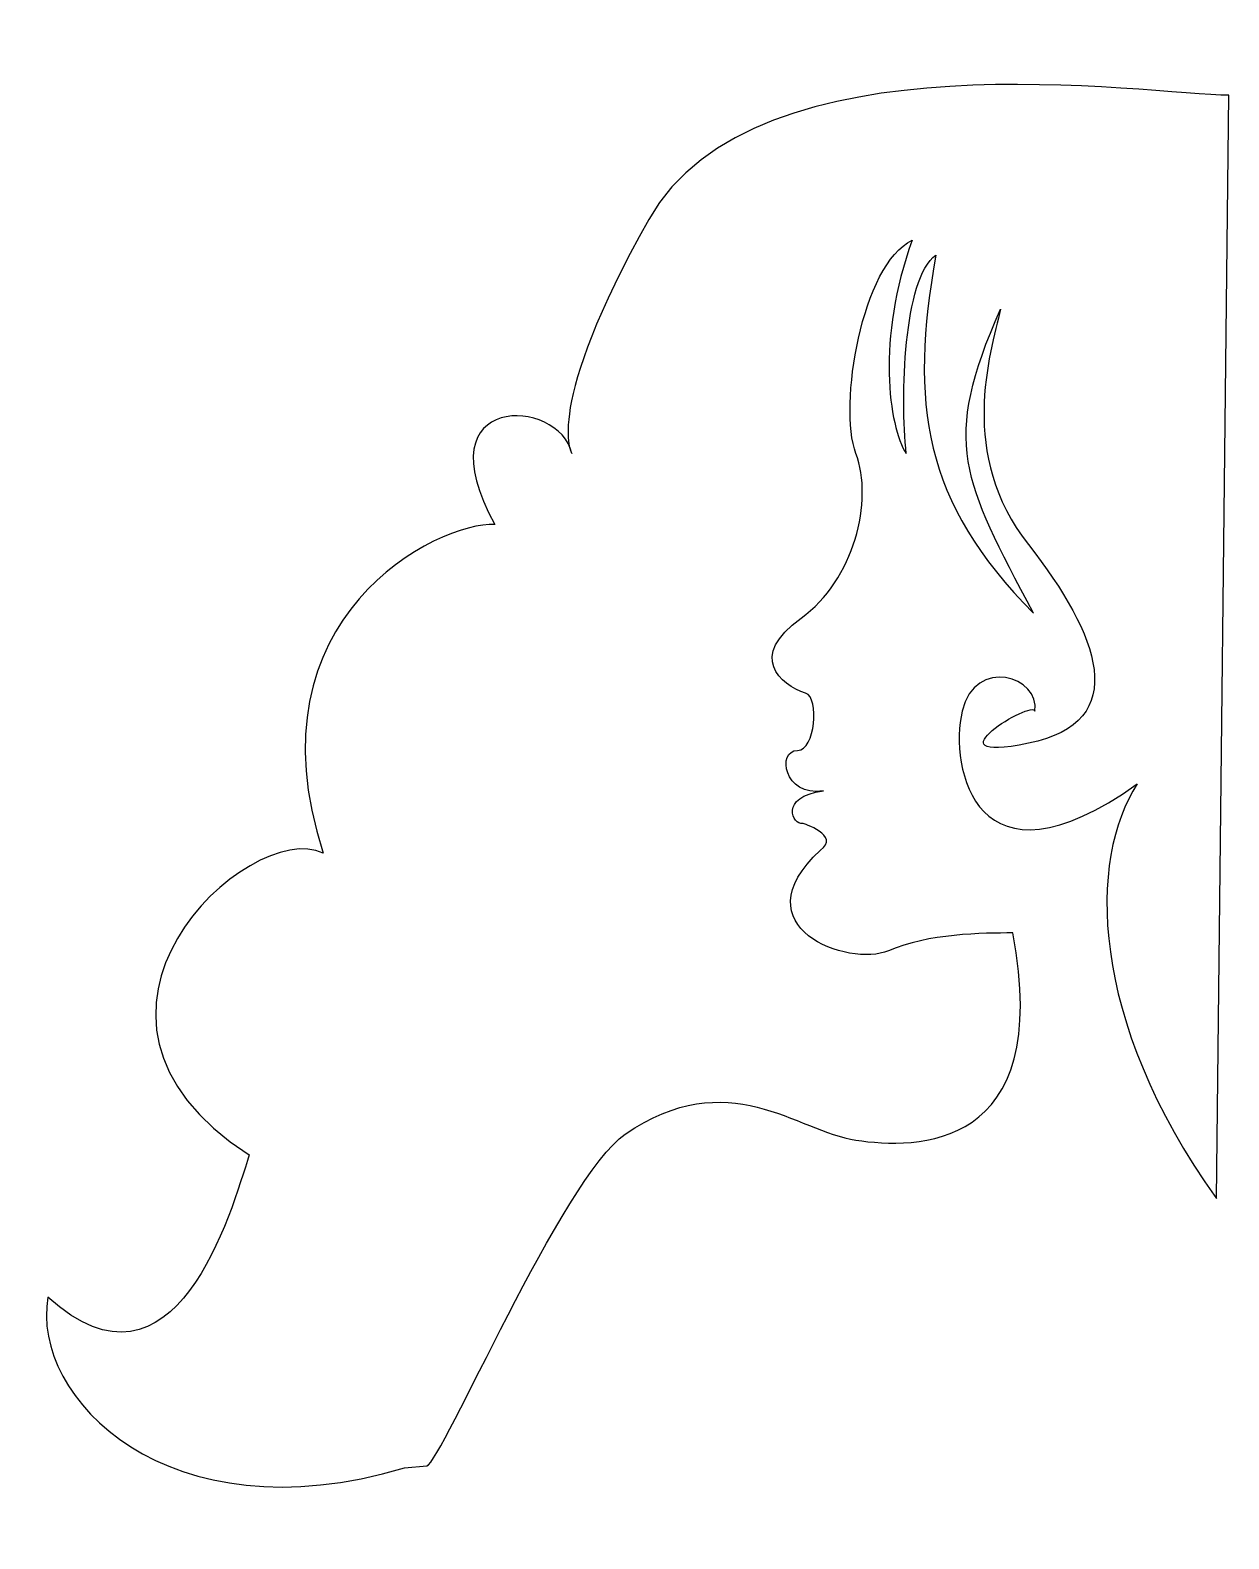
# Model space of a CAD drawing. Header units: centimetres. Extents: x -4.7 to 4.6, y -5.8 to 5.8.
import ezdxf

# ---------------------------------------------------------------- set-up
doc = ezdxf.new("R2010")
doc.units = ezdxf.units.CM
doc.header["$MEASUREMENT"] = 0
doc.layers.add('Camada 1', color=7, linetype='Continuous')

msp = doc.modelspace()

# ---------------------------------------------------------------- linework, layer by layer
at = {"layer": 'Camada 1'}
msp.add_open_spline([(4.46017, -3.18058), (3.47214, -1.79734), (3.47214, -0.56229), (3.85094, 0.01403), (3.85094, 0.01403), (2.59951, -0.87521), (2.40179, 0.14577), (2.50061, 0.57394), (2.50061, 0.57394), (2.59943, 1.00211), (3.10992, 0.83741), (3.06052, 0.57394), (3.06052, 0.57394), (3.06052, 0.67274), (2.2042, 0.16222), (3.01112, 0.32692), (3.01112, 0.32692), (3.81805, 0.49162), (3.55455, 1.16676), (3.01112, 1.85838), (3.01112, 1.85838), (2.46769, 2.55), (2.71471, 3.32393), (2.7975, 3.67326), (2.7975, 3.67326), (2.33871, 2.64099), (2.50736, 2.35759), (3.05079, 1.329), (3.05079, 1.329), (2.19706, 2.18892), (2.09586, 2.9446), (2.29818, 4.08879), (2.29818, 4.08879), (2.0473, 3.90633), (2.02444, 2.994), (2.07008, 2.56061), (2.07008, 2.56061), (1.93326, 2.7659), (1.84198, 3.45014), (2.11572, 4.20283), (2.11572, 4.20283), (1.72803, 4.02037), (1.54546, 2.92558), (1.68231, 2.56061), (1.68231, 2.56061), (1.81913, 2.19564), (1.66977, 1.58776), (1.25921, 1.29127), (1.25921, 1.29127), (0.84865, 0.99478), (1.09731, 0.7783), (1.29461, 0.71316), (1.29461, 0.71316), (1.40296, 0.67741), (1.36909, 0.27231), (1.23227, 0.27231), (1.23227, 0.27231), (1.07259, 0.27231), (1.12429, -0.08527), (1.43142, -0.03953), (1.43142, -0.03953), (1.08378, -0.08528), (1.19851, -0.30798), (1.27174, -0.29041), (1.27174, -0.29041), (1.27174, -0.29041), (1.56826, -0.38169), (1.40866, -0.49573), (1.40866, -0.49573), (0.77009, -1.08874), (1.62922, -1.40367), (1.93317, -1.2712), (1.93317, -1.2712), (2.23712, -1.13873), (2.6631, -1.13428), (2.8912, -1.13428), (2.8912, -1.13428), (3.21058, -2.82206), (2.13849, -2.79938), (1.68232, -2.73086), (1.68232, -2.73086), (1.22613, -2.66236), (0.70162, -2.13785), (-0.09671, -2.68533), (-0.09671, -2.68533), (-0.57857, -3.01579), (-1.51083, -5.21697), (-1.62484, -5.23983), (-1.62484, -5.23983), (-1.62484, -5.23983), (-1.79732, -5.25547), (-1.79732, -5.25547), (-1.79732, -5.25547), (-3.62195, -5.80282), (-4.68121, -4.71522), (-4.54434, -3.93975), (-4.54434, -3.93975), (-3.56361, -4.82928), (-3.13022, -3.27832), (-2.99341, -2.8449), (-2.99341, -2.8449), (-4.65846, -1.77291), (-2.99341, -0.24481), (-2.42318, -0.5185), (-2.42318, -0.5185), (-3.01619, 1.30617), (-1.53365, 2.03605), (-1.10032, 2.01325), (-1.10032, 2.01325), (-1.67058, 3.03962), (-0.59848, 2.99401), (-0.50731, 2.56062), (-0.50731, 2.56062), (-0.50731, 2.56062), (-0.73541, 2.90278), (0.0857, 4.36249), (0.0857, 4.36249), (0.90681, 5.8222), (3.96315, 5.32048), (4.55616, 5.32048), (4.55616, 5.32048), (4.55616, 5.32048), (4.46017, -3.18058), (4.46017, -3.18058)], degree=3, knots=[0, 0, 0, 0, 0.03125, 0.03125, 0.03125, 0.03125, 0.0625, 0.0625, 0.0625, 0.0625, 0.09375, 0.09375, 0.09375, 0.09375, 0.125, 0.125, 0.125, 0.125, 0.15625, 0.15625, 0.15625, 0.15625, 0.1875, 0.1875, 0.1875, 0.1875, 0.21875, 0.21875, 0.21875, 0.21875, 0.25, 0.25, 0.25, 0.25, 0.28125, 0.28125, 0.28125, 0.28125, 0.3125, 0.3125, 0.3125, 0.3125, 0.34375, 0.34375, 0.34375, 0.34375, 0.375, 0.375, 0.375, 0.375, 0.40625, 0.40625, 0.40625, 0.40625, 0.4375, 0.4375, 0.4375, 0.4375, 0.46875, 0.46875, 0.46875, 0.46875, 0.5, 0.5, 0.5, 0.5, 0.53125, 0.53125, 0.53125, 0.53125, 0.5625, 0.5625, 0.5625, 0.5625, 0.59375, 0.59375, 0.59375, 0.59375, 0.625, 0.625, 0.625, 0.625, 0.65625, 0.65625, 0.65625, 0.65625, 0.6875, 0.6875, 0.6875, 0.6875, 0.71875, 0.71875, 0.71875, 0.71875, 0.75, 0.75, 0.75, 0.75, 0.78125, 0.78125, 0.78125, 0.78125, 0.8125, 0.8125, 0.8125, 0.8125, 0.84375, 0.84375, 0.84375, 0.84375, 0.875, 0.875, 0.875, 0.875, 0.90625, 0.90625, 0.90625, 0.90625, 0.9375, 0.9375, 0.9375, 0.9375, 1, 1, 1, 1], dxfattribs=at)

doc.saveas('drawing.dxf')
